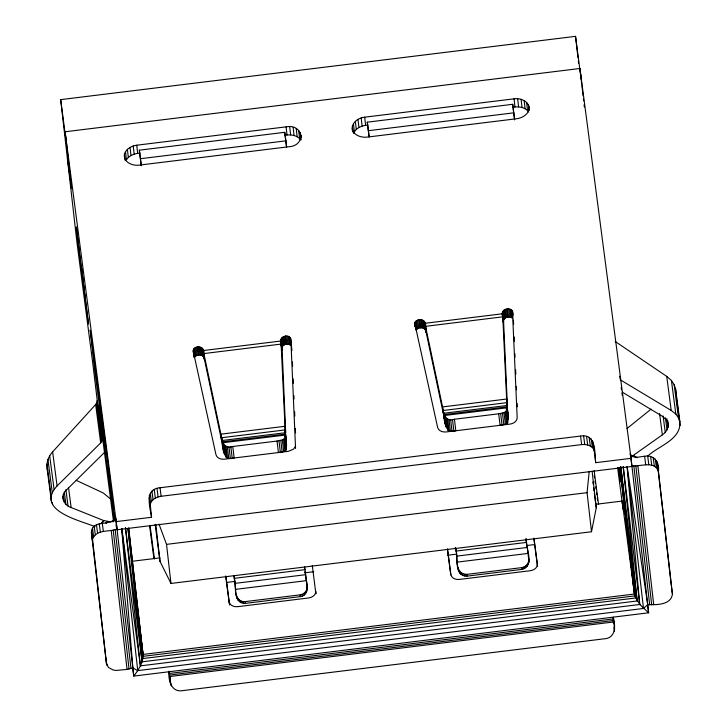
<?xml version="1.0" encoding="UTF-8"?>
<svg xmlns="http://www.w3.org/2000/svg" width="727" height="727" viewBox="0 0 727 727"><rect width="100%" height="100%" fill="white"/><g stroke="black" fill="none" stroke-linecap="round" stroke-linejoin="round"><path stroke-width="1.09" d="M233.712 575.775C237.238 584.281 231.577 603.11 245.299 603.383L300.324 596.622C308.148 595.686 307.912 586.416 306.421 580.655L235.675 589.343L233.912 575.602M307.203 589.933L307.103 586.116M455.229 547.476C459.291 555.782 452.657 576.157 466.961 576.147L521.986 569.377C535.172 565.352 525.585 548.258 526.194 538.752M528.865 562.689L528.765 558.872M284.62 438.49L282.33 439.935L277.032 441.053L278.432 452.557L283.721 451.44L286.011 449.995L284.62 438.49L285.148 429.911L281.131 344.08C277.578 337.492 288.583 332.53 290.836 339.136L295.562 448.514M506.283 411.246L503.993 412.691L498.695 413.808L500.094 425.313L505.383 424.195L507.673 422.75L506.283 411.246L506.81 402.667L502.793 316.836C498.558 308.248 514.616 305.367 512.844 314.945M286.011 449.995L286.556 445.097L285.148 429.911L221.671 437.718C222.562 445.124 222.026 461.999 234.158 458.001L232.767 446.496C224.207 449.831 221.581 440.716 220.89 434.164L203.869 353.576C205.632 346.37 193.736 344.171 193.209 351.141L215.992 454.811C217 458.373 221.226 459.582 224.534 459.182L288.374 451.331L293.554 449.132L295.335 446.487M507.673 422.75L508.218 417.852L506.81 402.667L443.334 410.473C444.224 417.88 443.688 434.755 455.82 430.757L454.43 419.252C445.869 422.587 443.243 413.472 442.552 406.92L425.531 326.332C427.412 317.027 411.273 318.044 415.217 326.95M95.128 526.712C81.006 520.65 34.496 510.736 57.088 485.927L100.68 442.897L102.08 440.589L92.765 363.173L77.007 242.891L67.357 158.241M124.426 154.215C123.063 162.221 132.723 166.247 139.357 165.111L288.701 146.754C306.412 145.845 303.323 123.399 286.093 126.852L136.749 145.209C131.542 145.927 125.953 148.835 124.426 154.215L125.126 160.322M115.384 518.087L115.439 516.961L117.12 529.756L631.972 466.47L630.3 453.675C632.226 459.609 640.414 456.438 644.613 456.256C654.136 454.502 659.698 462.436 658.444 471.478L672.42 594.113C671.03 605.227 656.372 604.791 647.702 604.664L643.495 608.472L137.748 670.63L132.85 667.94L127.052 669.394L116.111 670.458L113.176 669.994L108.514 667.55L106.469 663.669L91.384 532.5C91.947 518.951 110.34 526.793 115.384 518.087L115.766 521.45M352.477 130.869C350.523 123.436 357.984 117.756 364.7 117.192L514.044 98.836C521.141 97.618 530.056 101.998 529.456 110.15M529.102 107.096C529.565 113.83 522.586 118.047 516.652 118.737L367.308 137.094C361.346 137.848 353.549 135.467 352.25 128.833M533.963 538.171L537.362 564.07C537.626 567.914 533.627 570.332 530.247 570.722L459.5 579.419C456.093 579.846 451.64 578.492 450.894 574.703L447.496 548.794M102.08 440.589L98.363 405.82L113.557 521.813M106.469 663.669L91.547 530.346M631.045 458.337L648.638 612.797L133.777 676.083L116.193 521.613L151.561 517.27C149.916 507.037 144.191 488.917 160.013 487.753L580.537 436.064C596.167 433.31 594.722 452.63 595.677 462.681L631.045 458.337L579.955 68.483L65.103 131.769L71.591 188.747L67.329 157.968L60.686 99.626L575.539 36.35L581.127 79.016M151.561 517.27L149.308 495.187M613.379 622.903L613.179 617.605M168.946 671.148C168.119 680.417 171.445 693.031 183.259 690.55L603.792 638.869C615.942 638.397 615.66 625.965 613.261 617.15M204.56 359.892L203.206 350.559L281.004 340.999L281.876 349.742L281.131 344.08L203.869 353.576L204.56 359.892L221.581 440.48L220.89 434.164L285.002 426.286L285.693 432.601L282.012 347.179L281.085 339.036M426.222 332.648L424.868 323.315L502.666 313.755L503.538 322.497L502.793 316.836L425.531 326.332L426.222 332.648L443.243 413.236L442.552 406.92L506.664 399.041L507.355 405.357L503.557 320.798L502.63 312.655M155.16 524.358L160.013 561.398L170.981 583.445L591.514 531.755L587.062 492.679L589.215 471.341M647.603 604.919L648.638 612.797L639.76 604.482L634.744 595.904L143.137 656.327L128.634 527.902L143.065 654.427C143.483 662.588 138.466 669.858 133.777 676.083L132.741 668.195M631.318 456.792L662.352 434.864C667.059 431.82 669.585 425.995 667.677 420.56M503.557 320.798L502.748 311.792M591.514 531.755L596.267 507.782L592.096 471.169M51.344 500.867L47.091 468.452C46.201 462.39 48.527 456.32 52.626 451.876L95.655 404.521L97.018 401.976M615.124 341.426L666.741 376.395L671.421 380.485L674.156 384.674L675.592 388.945L679.872 421.596C681.481 439.88 658.171 445.86 647.839 456.083M114.557 520.423L109.413 474.976M235.675 589.343C235.13 595.068 238.401 602.538 245.181 601.611L300.206 594.85C303.659 594.404 306.567 591.605 307.085 588.152M455.447 547.449C458.31 556.1 453.494 574.076 466.843 574.366L521.868 567.605C525.321 567.16 528.229 564.361 528.747 560.917M353.658 133.486C355.73 127.761 362.273 125.471 367.871 125.053M92.665 538.88C96.636 529.056 108.941 532.3 117.02 529.02M150.425 503.711C151.907 499.195 156.714 496.904 161.13 496.277L581.655 444.597C586.589 443.988 593.296 445.696 594.377 451.285M282.012 347.179C283.421 343.889 288.465 343.244 291 345.552L290.073 337.41M503.675 319.935C505.083 316.645 510.127 316 512.662 318.308L511.735 310.165M102.116 523.458L103.716 520.559L111.122 521.922M204.133 358.702C203.724 353.976 196.517 353.958 194.427 357.42L193.5 349.278M425.531 326.332L426.004 332.03C425.831 326.968 418.416 326.432 416.089 330.176L415.162 322.034M139.92 153.07C134.795 153.461 129.351 155.296 126.416 159.786L125.489 151.652M106.242 523.267L107.569 521.695L105.942 523.022M100.817 523.658L103.716 520.559L71.137 507.528C63.367 505.492 60.014 495.078 66.675 489.762L105.424 451.512M627.019 428.503L651.101 409.119M112.103 521.677L114.057 521.195M141.238 165.792L139.33 150.189L284.748 132.314L286.656 147.145M369.052 136.703L367.28 122.172L512.699 104.297L514.607 119.128M284.775 135.267C290.346 134.313 297.243 134.968 300.714 139.993M512.726 107.251C518.296 106.296 525.194 106.951 528.665 111.976M139.33 150.189L140.447 158.713L285.865 140.847M367.28 122.172L368.398 130.696L513.816 112.83M223.525 450.631L222.362 440.48L224.016 452.785L222.762 441.816L285.193 434.137L286.556 445.097L285.211 432.756L222.362 440.48L222.689 446.151L221.671 437.718M445.197 423.387L444.024 413.236L445.678 425.54L444.424 414.572L506.855 406.893L508.218 417.852L506.873 405.512L444.024 413.236L444.351 418.906L443.334 410.473M223.116 442.698L285.111 435.073M444.779 415.453L506.774 407.829M232.767 446.496L277.032 441.053M454.43 419.252L498.695 413.808M631.881 465.743C640.614 466.888 654.454 460.164 658.444 471.478M159.049 524.203L166.528 544.369L587.062 492.679M131.996 561.308L160.131 557.845M596.267 504.247L622.148 501.067L634.744 595.904L620.704 466.761L635.552 597.994L142.883 658.553L127.943 528.456L142.038 661.834L637.188 600.975L623.193 466.634M234.276 578.328L305.022 569.632L307.221 587.889M455.938 551.084L526.684 542.387M226.988 582.372L234.876 581.4M304.713 572.821L313.728 571.713M447.777 555.237L455.665 554.265M526.63 545.541L534.518 544.578M234.93 583.381L305.676 574.693M456.592 556.137L527.339 547.449M457.338 562.098L528.084 553.411M121.854 528.82L140.402 665.859L639.76 604.482L627.074 466.725M170.545 683.862L169.355 673.466L613.47 618.886M169.545 675.074L613.652 620.485M169.709 676.537L613.824 621.948M76.262 480.365L103.289 492.988L110.322 498.777M620.176 379.739L671.203 410.446L675.819 414.054L678.5 417.78L679.872 421.596M622.294 392.171L662.733 416.507L666.932 420.451L668.313 425.068M633.562 455.438L637.079 457.746M225.833 576.038L229.232 601.938C229.977 605.736 234.43 607.09 237.838 606.663L308.584 597.967C311.965 597.576 315.963 595.159 315.691 591.315L315.927 593.35M47.091 468.452L47.737 470.533M291.545 346.37L291.909 350.659M414.872 323.897L437.654 427.567C438.663 431.129 442.888 432.338 446.196 431.938L510.036 424.086C513.326 423.687 517.124 421.478 517.179 417.789L512.499 311.892M109.613 477.039L109.513 475.022M618.577 468.024L620.285 481.937L618.395 467.534M647.702 604.664L627.192 466.716L643.495 608.472M525.966 538.78L527.302 548.267M444.424 414.572L446.169 426.958M304.459 567.078L304.749 569.186M305.049 571.295L306.24 580.037M222.762 441.816L224.507 454.202M527.448 549.321L528.102 554.383M304.649 566.906L305.022 569.632M619.704 376.222L620.004 378.458M621.203 387.436L621.503 389.681M621.948 393.043L622.248 395.288M676.146 395.506L675.592 388.945M676.437 397.733L678.336 412.164M678.627 414.39L680.081 425.495M674.156 384.674L678.5 417.78M671.421 380.485L675.819 414.054M666.741 376.395L671.203 410.446M666.841 418.57L668.004 427.44M665.423 417.761L667.013 429.857M663.106 415.962L665.25 432.32M659.562 413.572L662.352 434.864M656.69 460.891L657.808 469.415M655.291 459.064L656.408 467.597M671.439 586.653L672.42 594.113M653.219 457.61L654.336 466.143M650.629 456.62L651.746 465.153M647.693 456.156L648.811 464.689M644.613 456.256L645.73 464.78M617.623 467.625L623.075 509.2L622.148 501.067M595.677 462.681L593.259 442.752M592.614 440.698L593.732 449.231M591.215 438.881L592.332 447.414M594.141 470.687L598.557 504.393M613.543 620.749L614.66 629.273M594.295 475.585L594.586 477.83M595.031 481.201L595.322 483.446M595.767 486.817L596.058 489.062M596.503 492.433L596.794 494.678M597.24 498.05L597.53 500.303M589.152 437.427L590.269 445.951M613.933 627.165L614.497 631.436M592.878 481.965L593.177 484.209M593.614 487.572L594.059 490.943M594.35 493.188L596.267 507.782M586.562 436.427L587.68 444.96M583.627 435.964L584.744 444.497M580.537 436.064L581.655 444.597M513.625 112.44L514.607 119.9M533.854 538.425L537.544 566.578M447.541 550.175L450.785 574.957M286.511 146.854L284.748 132.314M312.301 565.415L315.882 593.823M225.733 576.293L229.269 603.328M160.013 487.753L161.13 496.277M156.987 488.408L158.104 496.932M154.242 489.562L155.36 498.095M151.943 491.161L153.061 499.694M150.262 493.079L151.38 501.603M149.144 497.341L150.262 505.874M150.026 525.276L154.451 558.972M170.073 677.391L170.491 680.59M170.763 682.717L171.19 685.915M149.598 525.676L153.86 558.254M139.248 625.302L139.539 627.537M139.975 630.9L140.275 633.144M140.711 636.507L141.156 639.869M141.447 642.105L143.065 654.427L634.335 594.05L619.913 467.452M65.103 131.769L116.193 521.613M60.686 99.626L66.421 143.419M80.134 260.33L88.485 324.024L76.335 226.951L80.143 260.348M97.073 400.613L102.144 439.372M96.546 403.276L101.589 441.771M95.655 404.521L100.68 442.897M102.243 522.913L103.361 531.446M99.226 523.567L100.344 532.1M96.473 524.73L97.591 533.264M94.183 526.321L95.301 534.854M92.502 528.238L93.619 536.771M91.384 532.5L92.502 541.033M106.133 658.262L106.56 661.47M106.833 663.597L107.114 665.732M68.492 487.363L71.137 507.528M65.893 489.607L68.038 505.956M64.303 492.134L65.884 504.211M63.222 494.378L64.24 502.121M62.831 496.568L63.276 499.912M52.626 451.876L57.088 485.927M49.672 455.774L54.089 489.462M47.927 459.455L52.299 492.788M52.289 502.393L52.58 504.602M46.919 464.062L51.226 496.932M203.206 350.559L204.342 359.274L203.869 353.576M114.175 520.414L94.992 371.806L90.221 330.149L107.905 462.427L114.512 520.023M528.202 555.183L528.883 560.644M368.398 130.696L369.189 137.003M140.447 158.713L141.238 165.02M125.507 527.802L142.038 661.834M620.803 466.734L637.188 600.975M508.1 415.653L506.81 402.667M505.974 411.709L507.364 423.214M505.192 412.2L506.583 423.705M503.993 412.691L505.383 424.195M502.439 413.136L503.829 424.641M500.639 413.518L502.03 425.022M452.476 419.434L453.866 430.938M450.622 419.506L452.012 431.011M448.986 419.452L450.386 430.957M447.678 419.27L449.068 430.775M446.778 418.988L448.168 430.493M446.333 418.616L447.723 430.12M286.438 442.897L285.148 429.911M284.312 438.954L285.702 450.458M283.53 439.444L284.92 450.949M282.33 439.935L283.721 451.44M280.776 440.38L282.167 451.885M278.977 440.762L280.368 452.267M230.813 446.678L232.204 458.183M228.96 446.751L230.35 458.255M227.324 446.696L228.714 458.201M226.015 446.514L227.406 458.019M225.116 446.233L226.506 457.737M224.67 445.86L226.061 457.365M623.257 466.598L639.76 604.482M169.155 671.73L169.355 673.466M127.97 528.456L143.137 656.327M619.94 467.516L634.744 595.904M657.326 462.945L671.303 585.58M637.87 465.753L653.7 604.673M635.861 465.916L651.692 604.837M633.853 465.907L649.684 604.828M630.3 453.675L630.554 455.92M579.955 68.483L581.736 84.132M581.918 85.741L582.427 90.212M582.627 91.947L583.063 95.81M583.39 98.654L583.645 100.889M584.081 104.761L584.335 107.005M575.539 36.35L577.965 57.669M578.347 61.032L578.601 63.276M618.632 467.443L619.013 470.769M528.302 104.579L528.874 109.668M526.612 102.343L527.538 110.486M524.158 100.553L525.085 108.696M521.095 99.326L522.022 107.46M517.651 98.736L518.578 106.878M514.044 98.836L514.97 106.978M512.699 104.297L513.507 111.422M512.281 310.983L512.862 316.072M510.89 309.502L511.826 317.644M509.827 309.039L510.754 317.181M508.6 308.821L509.527 316.963M537.362 564.07L537.589 566.106M507.319 308.848L508.246 316.99M506.919 308.902L507.846 317.036M505.765 309.148L506.692 317.29M504.702 309.593L505.638 317.735M503.82 310.211L504.747 318.353M503.148 310.965L504.075 319.098M502.666 313.755L503.593 321.897M424.623 322.243L425.795 331.457M424.286 321.434L425.213 329.576M423.677 320.725L424.604 328.868M422.841 320.162L423.768 328.304M421.824 319.78L422.75 327.922M420.688 319.607L421.615 327.75M419.497 319.644L420.433 327.786M419.097 319.689L420.033 327.832M417.852 319.971L418.779 328.113M416.725 320.489L417.652 328.622M415.808 321.189L416.735 329.331M414.844 322.961L415.308 327.032M364.7 117.192L365.626 125.335M361.183 117.965L362.11 126.107M357.993 119.373L358.92 127.507M355.358 121.3L356.285 129.442M353.44 123.635L354.367 131.769M352.377 126.198L353.077 132.305M301.151 135.113L301.387 137.149M300.351 132.596L301.16 139.72M298.661 130.36L299.588 138.503M296.207 128.57L297.134 136.712M293.145 127.343L294.072 135.476M289.7 126.752L290.627 134.895M286.093 126.852L287.02 134.995M290.618 338.228L291.2 343.317M289.228 336.746L290.155 344.889M288.165 336.283L289.092 344.425M286.938 336.065L287.865 344.207M285.656 336.092L286.583 344.234M285.257 336.147L286.184 344.28M284.103 336.392L285.029 344.534M283.039 336.837L283.966 344.98M282.158 337.455L283.085 345.598M281.485 338.2L282.412 346.343M280.967 339.9L281.931 349.142M202.96 349.487L203.887 357.629M202.624 348.678L203.551 356.821M202.015 347.969L202.942 356.112M201.179 347.406L202.106 355.548M200.161 347.024L201.088 355.167M229.232 601.938L229.578 604.991M199.025 346.852L199.952 354.985M197.835 346.888L198.762 355.03M197.435 346.933L198.362 355.076M196.19 347.215L197.117 355.358M195.063 347.733L195.99 355.866M194.145 348.433L195.072 356.575M193.182 350.205L193.555 354.194M193.764 355.294L193.991 357.33M136.749 145.209L137.676 153.352M133.232 145.982L134.159 154.124M130.042 147.39L130.969 155.523M127.398 149.317L128.334 157.459M166.528 544.369L170.981 583.445M155.842 524.785L160.013 561.398M121.809 528.829L137.748 670.63M115.439 516.961L115.956 521.441M116.338 524.803L116.593 527.039M116.156 524.812L116.411 527.048M115.157 529.665L130.978 668.586M113.212 530.147L129.042 669.067M81.688 267.881L85.395 300.442M111.222 530.483L127.052 669.394M502.793 316.836L503.484 323.151M281.131 344.08L281.822 350.396M125.444 527.784L140.402 665.859M506.855 406.893L508.173 419.334M285.193 434.137L286.511 446.578M121.736 528.838L132.85 667.94M528.193 562.88L528.311 564.661M527.148 564.643L527.266 566.424M525.666 566.079L525.785 567.86M523.867 567.087L523.985 568.868M521.868 567.605L521.986 569.377M466.843 574.366L466.961 576.147M464.78 574.357L464.898 576.129M462.79 573.812L462.908 575.584M461.009 572.776L461.127 574.548M459.555 571.322L459.673 573.094M458.537 569.541L458.655 571.313M458.019 567.56L458.137 569.341M306.53 590.124L306.649 591.905M305.476 591.887L305.604 593.668M304.004 593.323L304.122 595.104M302.205 594.332L302.323 596.113M300.206 594.85L300.324 596.622M245.181 601.611L245.299 603.383M243.118 601.602L243.236 603.374M241.119 601.056L241.246 602.828M239.337 600.02L239.456 601.792M237.893 598.566L238.011 600.338M236.875 596.785L236.993 598.557M236.357 594.804L236.475 596.585M513.426 320.034L513.625 324.542M514.171 336.937L514.371 341.445M514.916 353.831L515.07 357.211M515.616 369.607L515.816 374.114M516.361 386.5L516.515 389.881M517.115 403.403L517.26 406.784M292.408 361.928L292.608 366.435M293.154 378.822L293.354 383.329M293.908 395.724L294.053 399.105M294.599 411.491L294.798 415.998M295.344 428.394L295.544 432.901"/></g></svg>
